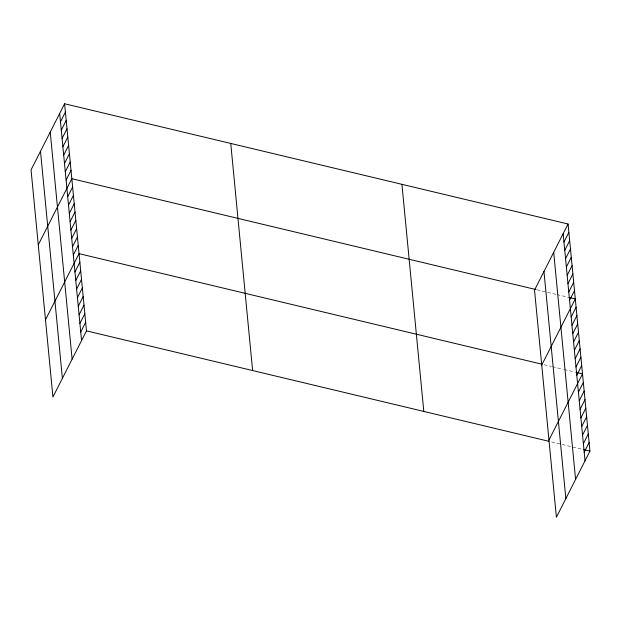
<?xml version="1.0" encoding="UTF-8"?>
<svg xmlns="http://www.w3.org/2000/svg" width="621" height="621" viewBox="0 0 621 621"><rect width="100%" height="100%" fill="white"/><g stroke="black" fill="none" stroke-linecap="round" stroke-linejoin="round"><path stroke-width="0.47" stroke-dasharray="3.1 2.33" d="M536.948 289.79L556.121 294.37M557.029 294.587L567.99 297.203M544.167 364.737L551.471 366.475M552.387 366.693L563.34 369.309M564.256 369.526L575.209 372.142M551.611 441.95L582.645 449.363"/><path stroke-width="0.93" d="M64.6 103.761L31.05 169.89L52.932 396.998L86.482 330.869L64.6 103.761L568.068 224.002L589.95 451.11L556.4 517.239L534.518 290.131L568.068 224.002M60.478 121.794L65.399 112.091M61.285 130.123L66.206 120.42M62.084 138.444L67.006 128.749M62.884 146.773L67.805 137.07M63.691 155.103L68.613 145.399M64.491 163.432L69.412 153.729M65.29 171.753L70.212 162.058M66.098 180.082L71.019 170.379M38.269 244.837L71.819 178.708L536.039 289.572M67.697 196.741L72.626 187.037M68.504 205.062L73.425 195.367M69.304 213.391L74.225 203.688M70.111 221.72L75.032 212.017M70.91 230.049L75.832 220.346M71.71 238.371L76.631 228.675M72.517 246.7L77.439 236.997M73.317 255.029L78.238 245.326M45.488 319.784L79.038 253.655L541.434 364.077M74.947 271.936L79.868 262.233M75.77 280.513L80.691 270.81M76.6 289.099L81.522 279.396M77.423 297.676L82.345 287.973M78.254 306.254L83.175 296.551M79.077 314.831L83.998 305.136M79.907 323.417L84.829 313.714M80.73 331.994L85.651 322.291M563.953 242.027L568.875 232.324M564.753 250.356L569.674 240.653M565.552 258.685L570.474 248.982M566.36 267.007L571.281 257.311M567.159 275.336L572.081 265.633M567.959 283.665L572.88 273.962M568.766 291.994L573.688 282.291M569.566 300.316L574.487 290.62M541.737 365.07L575.287 298.942L568.898 297.42M571.173 316.974L576.094 307.271M571.972 325.303L576.893 315.6M572.772 333.624L577.701 323.929M573.579 341.954L578.5 332.251M574.378 350.283L579.3 340.58M575.186 358.612L580.107 348.909M575.985 366.933L580.907 357.238M576.785 375.263L581.706 365.559M548.964 440.017L582.514 373.889L576.117 372.367M578.415 392.169L583.336 382.466M579.246 400.747L584.167 391.051M580.068 409.332L584.99 399.629M580.899 417.91L585.82 408.207M581.722 426.487L586.643 416.784M582.552 435.065L587.474 425.369M583.375 443.65L588.297 433.947M584.198 452.228L589.127 442.525M86.482 330.869L548.871 441.298M583.561 449.581L589.95 451.11M563.146 233.698L585.029 460.805M553.699 252.32L575.582 479.428M543.965 271.509L565.847 498.616M401.927 184.321L423.801 411.428M230.748 143.443L252.623 370.551M59.678 113.464L81.561 340.572M50.231 132.087L72.114 359.194M40.497 151.276L62.379 378.383"/></g></svg>
